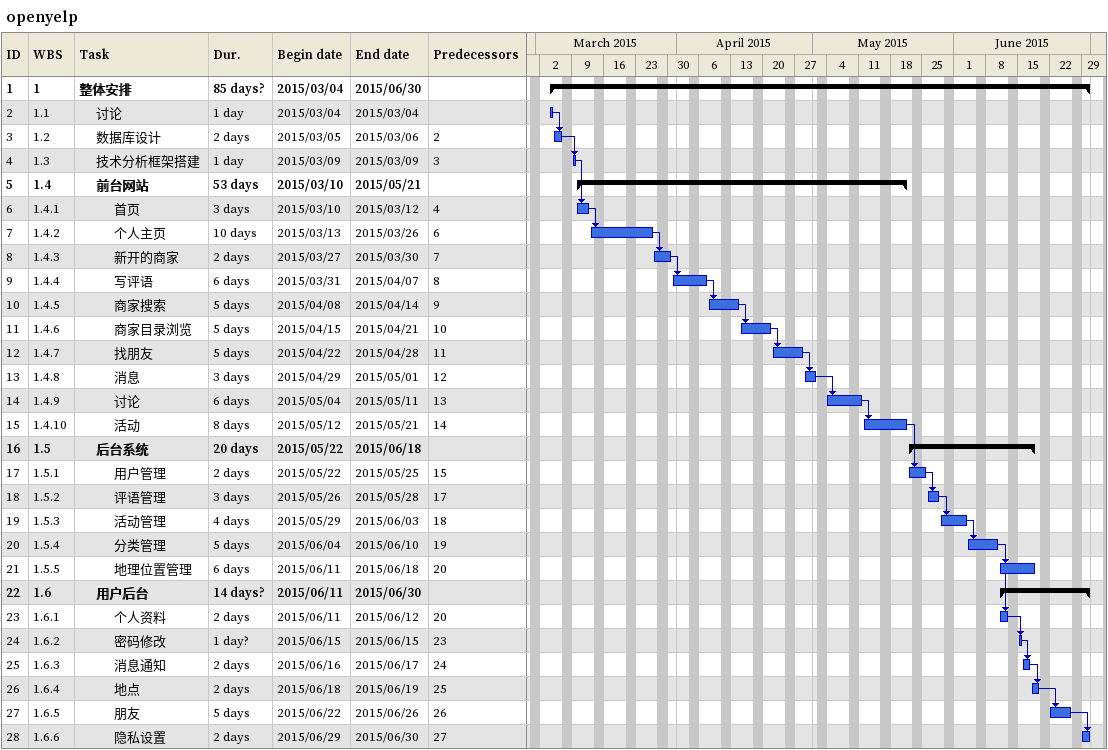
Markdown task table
openyelp

| ID | WBS | Task | Duration | Start | Finish | Predecessors |
|---|---|---|---|---|---|---|
| 1 | 1 | **整体安排** | 85d? | 2015-03-04 | 2015-06-30 |  |
| 2 | 1.1 | 讨论 | 1d | 2015-03-04 | 2015-03-04 |  |
| 3 | 1.2 | 数据库设计 | 2d | 2015-03-05 | 2015-03-06 | 2 |
| 4 | 1.3 | 技术分析框架搭建 | 1d | 2015-03-09 | 2015-03-09 | 3 |
| 5 | 1.4 | **前台网站** | 53d | 2015-03-10 | 2015-05-21 |  |
| 6 | 1.4.1 | 首页 | 3d | 2015-03-10 | 2015-03-12 | 4 |
| 7 | 1.4.2 | 个人主页 | 10d | 2015-03-13 | 2015-03-26 | 6 |
| 8 | 1.4.3 | 新开的商家 | 2d | 2015-03-27 | 2015-03-30 | 7 |
| 9 | 1.4.4 | 写评语 | 6d | 2015-03-31 | 2015-04-07 | 8 |
| 10 | 1.4.5 | 商家搜索 | 5d | 2015-04-08 | 2015-04-14 | 9 |
| 11 | 1.4.6 | 商家目录浏览 | 5d | 2015-04-15 | 2015-04-21 | 10 |
| 12 | 1.4.7 | 找朋友 | 5d | 2015-04-22 | 2015-04-28 | 11 |
| 13 | 1.4.8 | 消息 | 3d | 2015-04-29 | 2015-05-01 | 12 |
| 14 | 1.4.9 | 讨论 | 6d | 2015-05-04 | 2015-05-11 | 13 |
| 15 | 1.4.10 | 活动 | 8d | 2015-05-12 | 2015-05-21 | 14 |
| 16 | 1.5 | **后台系统** | 20d | 2015-05-22 | 2015-06-18 |  |
| 17 | 1.5.1 | 用户管理 | 2d | 2015-05-22 | 2015-05-25 | 15 |
| 18 | 1.5.2 | 评语管理 | 3d | 2015-05-26 | 2015-05-28 | 17 |
| 19 | 1.5.3 | 活动管理 | 4d | 2015-05-29 | 2015-06-03 | 18 |
| 20 | 1.5.4 | 分类管理 | 5d | 2015-06-04 | 2015-06-10 | 19 |
| 21 | 1.5.5 | 地理位置管理 | 6d | 2015-06-11 | 2015-06-18 | 20 |
| 22 | 1.6 | **用户后台** | 14d? | 2015-06-11 | 2015-06-30 |  |
| 23 | 1.6.1 | 个人资料 | 2d | 2015-06-11 | 2015-06-12 | 20 |
| 24 | 1.6.2 | 密码修改 | 1d? | 2015-06-15 | 2015-06-15 | 23 |
| 25 | 1.6.3 | 消息通知 | 2d | 2015-06-16 | 2015-06-17 | 24 |
| 26 | 1.6.4 | 地点 | 2d | 2015-06-18 | 2015-06-19 | 25 |
| 27 | 1.6.5 | 朋友 | 5d | 2015-06-22 | 2015-06-26 | 26 |
| 28 | 1.6.6 | 隐私设置 | 2d | 2015-06-29 | 2015-06-30 | 27 |
